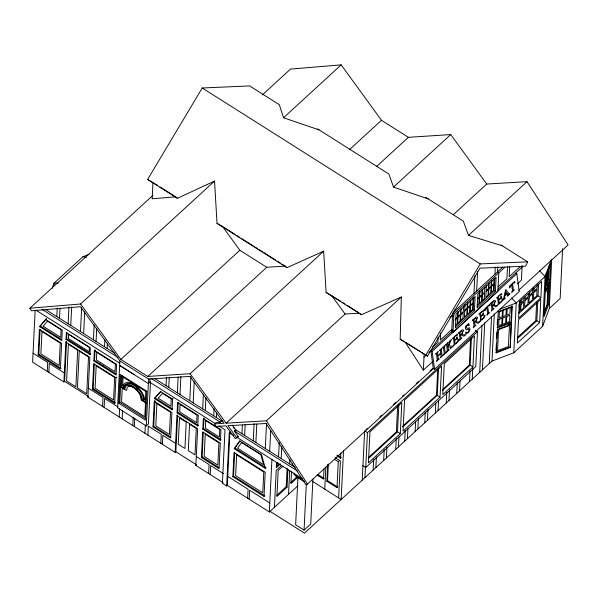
<?xml version="1.0" encoding="UTF-8"?>
<svg xmlns="http://www.w3.org/2000/svg" width="598" height="598" viewBox="0 0 598 598"><rect width="100%" height="100%" fill="white"/><g stroke="black" fill="none" stroke-linecap="round" stroke-linejoin="round"><path stroke-width="0.9" d="M500.9 244.903L527.668 261.849L525.53 266.192L479.992 268.188L427.48 356.154L400.197 339.283L401.31 297.012L361.401 314.735L326.097 292.4L323.668 251.182L286.98 267.65L217.022 223.383L214.54 181.067L177.404 198.312L147.616 179.467L202.221 87.996L249.635 85.918L279.333 104.717L283.527 117.769L319.123 129.893M479.439 291.278L479.17 297.169L477.51 298.686M479.91 291.652L479.678 296.705L481.883 294.679L482.115 289.626M482.608 289.178L482.369 294.231L484.589 292.198L484.829 287.137M486.406 285.695L486.167 290.748L488.379 288.722L488.611 283.669M489.119 283.205L488.887 288.251L491.093 286.233L491.324 281.18M491.818 280.731L491.578 285.784L493.799 283.744L494.038 278.69M35.14 310.519L32.613 362.164L63.904 381.965L64.584 381.337L66.535 341.473L65.855 342.101L63.904 381.965M38.167 354.913L39.423 329.311L61.631 343.364L60.383 368.973L38.167 354.913L38.848 354.293L40.051 329.603M47.287 371.448L47.728 362.463L33.054 353.179M48.857 372.442L49.29 363.457L64.345 372.98M54.029 284.969L54.119 283.123L82.928 256.692L89.035 254.374M56.817 316.611L57.244 307.985M59.523 318.323L59.994 308.665M65.989 339.387L66.318 332.578L90.328 347.767L89.992 354.577L65.989 339.387L66.67 338.767L66.961 332.809M68.135 323.772L68.949 307.14M70.758 325.432L71.663 306.916M80.476 331.584L81.634 307.873M83.645 333.587L84.707 311.85M175.162 452.357L176.963 415.64L177.636 415.019L175.842 451.737L175.162 452.357L87.913 397.154L89.857 357.29L65.855 342.101M93.438 339.784L94.163 324.976M92.466 389.276L93.714 363.666L115.93 377.719L114.674 403.329L92.466 389.276L93.146 388.648L94.349 363.958M93.849 360.953L94.372 350.323L116.58 364.384L116.064 375.006L93.849 360.953L94.529 360.332L95.045 349.703M96.061 341.443L96.712 328.265M104.515 346.795L104.874 339.559M102.564 406.423L102.998 397.438L88.347 388.169M104.127 407.41L104.568 398.432L118.135 407.014M107.169 348.47L107.393 343.97M152.983 195.277L29.9 308.217L31.417 310.788L80.453 306.707L119.884 360.923L117.589 407.821L146.271 425.97L148.431 423.989L150.464 382.526M118.8 403.239L120.213 374.438L146.809 391.271L145.396 420.065L118.8 403.239L119.817 402.305L120.602 386.256M145.792 390.726L145.314 401.729L142.466 399.927L142.324 398.485A12.476 6.526 47.5 0 0 133.249 386.517A12.476 6.526 47.5 0 0 123.584 386.622L123.308 387.803L120.617 386.099L121.117 375.836L145.822 391.466M119.204 416.955L119.6 408.868M120.617 386.099L121.656 385.149L122.112 375.821M123.136 376.389L122.717 384.94L123.494 385.426L123.637 384.813A13.799 7.221 47.5 0 1 134.333 384.701A13.799 7.221 47.5 0 1 144.372 397.939L144.447 398.679L145.374 399.27M122.149 418.817L122.545 410.729M132.808 425.559L133.204 417.464M134.378 426.553L134.767 418.503M152.961 182.457L152.161 198.783L175.677 196.832L177.404 198.312M144.948 433.244L145.344 425.156M146.271 425.97L148.566 379.072L119.884 360.923M150.001 378.609L149.829 382.227L215.183 423.578M147.893 435.105L148.326 426.12L161.281 434.312L160.847 443.297M153.021 426.89L154.277 401.288L154.957 400.667L153.701 426.269L153.021 426.89L170.669 438.057L171.918 412.448L154.277 401.288M162.409 444.292L162.85 435.307L175.603 443.38M166.05 385.725L166.461 377.345M168.756 387.437L169.227 377.899M172.575 399.113L160.675 391.585L154.381 398.56L172.052 409.742L172.575 399.113L173.248 398.485M177.367 392.886L178.129 377.286M177.09 412.926L177.613 402.297L198.282 415.378L197.766 426.008L177.09 412.926L177.77 412.306L178.249 402.566M179.991 394.545L180.865 376.68M189.745 400.72L190.926 376.673M193.184 402.895L194.23 381.614M226.649 485.987L229.266 432.489L229.938 431.868L227.322 485.367L226.649 485.987L222.389 483.289L223.069 482.668L195.838 465.438L197.632 428.721L176.963 415.64M202.67 408.897L203.387 394.209M201.421 457.515L202.67 431.906L220.318 443.073L219.062 468.675L201.421 457.515L202.102 456.894L203.305 432.197M202.804 429.2L203.327 418.57L220.968 429.73L220.445 440.36L202.804 429.2L203.484 428.572L204 417.95M205.301 410.564L205.929 397.707M208.627 473.534L209.068 464.549L196.279 456.453M210.197 474.528L210.638 465.543L223.51 473.683M213.755 415.909L214.099 408.8M216.401 417.591L216.663 412.291M222.389 483.289L225.005 429.798L219.032 426.015M232.854 476.703L234.035 452.507L265.206 472.226L264.024 496.43L232.854 476.703L233.534 476.083L234.67 452.813M241.943 433.744L242.362 425.178M244.649 435.456L245.18 424.61M247.647 498.216L248.08 489.239L227.763 476.382M249.209 499.21L249.65 490.225L269.795 502.978M253.26 440.905L254.098 423.668M255.884 442.572L256.789 424.064M265.295 448.522L266.506 423.735M269.683 451.303L270.707 430.321M227.322 485.367L269.354 511.955L271.926 459.391M274.422 507.306L276.231 470.387L281.621 465.438M276.627 462.359L276.366 467.673L280.492 463.891M277.143 462.598L277.053 464.287L278.414 463.046M278.563 456.917L279.266 442.58M281.187 458.576L281.785 446.295M276.762 495.338L286.218 486.66L287.13 468.085M282.929 466.148L278.197 470.491L276.926 496.49L287.062 487.191L287.922 469.55M289.641 463.928L289.873 459.204M291.525 471.545L290.942 483.61L298.372 476.793M292.295 465.603L292.4 463.435M294.238 473.085L294.164 474.633L303.941 480.814M297.968 477.122L295.636 524.805L304.061 530.134L310.721 524.027L312.918 479.095M304.061 530.134L306.303 484.283M324.004 468.922L323.503 479.125L317.269 475.178M324.751 489.134L325.828 466.986M328.362 463.936L327.547 480.628L337.676 487.041L337.003 487.662L326.867 481.255L327.682 464.556M337.003 487.662L338.274 461.693L338.946 461.073M338.61 497.91L340.419 460.991L335.022 457.575M336.704 455.788L340.554 458.225L340.808 452.94M343.521 450.615L341.129 499.502L312.425 481.338M362.224 480.149L364.638 430.844L367.449 432.623L365.737 467.524L362.926 465.745M364.959 477.638L365.49 466.836M373.13 470.14L373.66 459.339M375.865 467.629L376.396 456.827M383.669 460.467L384.2 449.674M386.405 457.963L386.928 447.162M397.663 405.594L396.377 431.906L368.652 457.35M395.734 449.397L396.265 438.603M368.338 458.576L397.491 431.831L398.829 404.472M398.47 446.893L398.948 436.996M400.301 433.61L401.811 402.596L369.953 431.838L368.435 462.845L400.301 433.61L397.491 431.831M404.704 441.175L405.227 430.373M407.432 438.663L407.918 428.766M415.132 431.599L415.617 421.702M417.867 429.087L418.391 418.294M432.997 361.327L423.362 370.162L424.146 354.046L421.859 352.596M424.737 422.786L425.26 411.992M427.473 420.282L427.996 409.481M438.125 337.033L437.871 342.265L432.369 347.318M435.337 413.061L435.822 403.164M437.743 369.571L436.488 395.256L402.424 426.516M402.962 426.808L437.235 395.36L438.528 368.914M440.621 332.959L440.278 340.06L451.819 329.468L453.082 330.268M438.072 410.549L438.551 400.653M440.046 397.132L441.563 366.126L404.547 400.092L403.03 431.098L440.046 397.132L437.235 395.36M446.243 403.052L446.773 392.258M448.978 400.548L449.502 389.747M453.882 313.86L452.619 313.06L451.707 331.726L452.97 332.525L453.882 313.86L504.891 267.216M454.906 310.967L454.996 309.129M457.747 311.932L457.5 317.052L456.05 318.383M458.255 311.468L458.008 316.589L460.378 314.413L460.632 309.286M456.775 393.387L457.306 382.585M461.14 308.822L460.886 313.943L463.263 311.767L463.51 306.639M459.511 390.875L459.997 380.978M465.042 304.419L464.751 310.399L467.128 308.217L467.374 303.096M467.883 302.633L467.636 307.753L470.006 305.571L470.26 300.45M470.768 299.987L470.521 305.107L472.891 302.932L473.145 297.804M470.633 338.528L469.333 365.101L442.871 389.38M442.714 390.33L470.103 365.199L471.441 337.84M469.52 381.696L470.05 370.895M455.474 325.97L473.182 309.719L473.78 297.43M473.975 293.469L474.834 275.917M474.446 310.519L475.126 296.473L456.057 313.98L455.37 328.018L474.446 310.519L473.182 309.719M472.256 379.184L472.786 368.383M472.913 366.978L474.431 335.971L444.299 363.614L442.782 394.628L472.913 366.978L470.103 365.199M476.666 291.002L477.615 271.574M475.365 330.328L477.473 331.658L475.769 366.567L365.737 467.524M479.693 372.36L481.995 325.319M482.429 369.848L484.731 322.808M489.261 363.577L491.563 316.536M477.219 306.012L494.15 290.486L494.748 278.197M494.942 274.228L495.294 267.052M270.034 511.335L304.479 533.132L491.997 361.072L494.299 314.017M495.406 291.278L496.093 277.24L477.817 294.014L477.129 308.052L495.406 291.278L494.15 290.486M497.768 266.828L497.521 271.858L498.784 272.658L497.872 291.323L452.97 332.525M497.222 324.707L497.484 319.295M496.026 350.518L496.347 343.992M496.617 338.393L496.938 331.868M511.365 324.191L510.229 347.505L496.235 352.82L497.372 329.505L511.365 324.191L511.066 323.75L508.599 324.692M511.447 322.621L511.081 322.098L511.873 305.855L512.239 306.385L511.447 322.621L497.454 327.943L498.246 311.7L497.88 311.169M507.515 266.521L506.917 278.765L498.089 286.868M509.683 266.484L509.182 276.687L520.111 266.663M510.229 347.505L511.066 323.75M491.997 361.072L513.802 352.783L516.238 302.954L545.055 276.523L551.416 259.517M520.238 300.443L520.148 303.851L519.019 304.883M522.121 265.587L521.404 280.2L517.307 283.96M528.453 293.82L528.318 296.361L525.014 299.389L525.149 296.705M529.514 291.936L529.327 295.427L532.631 292.4L532.811 288.819M536.63 302.461L535.741 320.663L517.726 337.19M517.225 338.789L536.825 320.805L537.737 302.147M519.064 313.255L537.991 295.89L538.559 284.162M539.658 322.599L540.801 299.284L518.496 319.743L517.36 343.058L539.658 322.599L536.825 320.805M540.876 297.714L541.668 281.479L519.37 301.938L518.571 318.181L540.876 297.714L537.991 295.89M513.802 352.783L542.618 326.344L545.055 276.523L539.688 270.879M545.458 286.606L545.765 280.32M545.839 278.855L545.989 275.768M546.363 272.763L546.101 278.145L547.26 275.05L547.521 269.668M547.753 269.653L547.529 274.34L548.478 271.798L548.74 266.416M548.157 283.467L547.125 304.494L543.888 313.135M544.957 288.894L548.501 279.43L549.121 266.798M544.001 313.83L547.544 304.375L548.545 283.856M548.553 304.606L549.689 281.292L545.182 293.334L544.045 316.648L548.553 304.606L547.544 304.375M549.771 279.729L550.564 263.486L546.056 275.529L545.264 291.772L549.771 279.729L548.501 279.43M542.618 326.344L549.3 308.493L551.692 259.584M562.591 248.761L560.154 298.529L549.3 308.493M288.52 494.374L289.724 470.506M537.281 284.715L537.101 288.303L533.797 291.331L533.977 287.84M521.232 300.017L521.075 302.999L523.848 300.458L523.983 297.916M52.213 288.229L54.119 283.123L58.298 283.086M425.656 355.391L480.261 263.92L527.668 261.849M234.274 448.732L239.723 440.905L261.49 454.674L265.385 468.421L266.065 467.8L234.954 448.111L234.274 448.732L265.385 468.421M234.954 448.111L239.91 440.995M39.64 326.658L46.248 318.824L39.64 326.658L61.758 340.651L62.274 330.021L45.568 319.452M154.381 398.56L160.78 391.593M262.32 94.955L290.516 69.084L341.174 64.868L381.479 120.288L408.389 137.316L450.743 134.572L486.735 184.042L527.017 181.672L568.1 244.941L518.69 290.277M29.9 308.217L80.558 304.001L214.54 181.067M283.527 117.769L341.174 64.868M78.076 347.034L78.757 346.414M80.887 348.813L81.567 348.193M89.992 354.577L90.672 353.956L66.67 338.767M99.604 364.593L100.285 363.973M102.594 366.492L103.275 365.864M80.558 304.001L120.863 359.42L239.828 250.263L266.738 267.291L285.156 266.103L286.98 267.65M349.456 149.672L381.479 120.288M87.913 397.154L88.586 396.526L64.584 381.337M115.93 377.719L116.61 377.099M119.63 386.293L124.107 389.126L125.124 388.192A11.25 5.883 47.5 0 1 126.47 385.262M114.674 403.329L115.354 402.701L93.146 388.648M120.863 359.42L147.781 376.448L266.738 267.291M376.366 166.7L408.389 137.316M150.509 381.606L148.341 383.587L119.66 365.438L134.004 374.512M142.466 399.927L143.505 398.971L143.363 397.528A12.476 6.526 47.5 0 0 134.288 385.56A12.476 6.526 47.5 0 0 124.623 385.673M147.781 376.448L190.127 373.713L323.668 251.182M317.583 128.921L388.902 174.048L393.514 187.092L450.743 134.572M172.052 409.742L172.732 409.114L155.061 397.932M197.766 426.008L198.446 425.387L177.77 412.306M235.657 429.775L234.304 431.016L238.385 436.622L235.261 438.581L225.992 425.851L216.057 426.434L214.57 423.862L216.057 422.494L220.43 422.24L221.791 420.992L222.718 420.94M190.127 373.713L226.126 423.175L345.083 314.025L359.54 313.173M453.351 214.682L486.735 184.042M220.445 440.36L221.125 439.739L203.484 428.572M195.838 465.438L196.518 464.818L175.842 451.737M226.126 423.175L266.402 420.805L401.31 297.012M425.888 197.445L463.323 221.133L468.496 235.373L527.017 181.672M276.209 466.515L278.96 463.988M453.194 312.537L502.634 267.171M449.801 317.762L452.514 315.273L453.777 316.073M455.085 319.975L457.463 317.8L457.171 323.765L455.384 325.402M477.466 299.434L479.133 297.901L478.856 303.799L477.182 305.339M264.024 496.43L264.697 495.809L233.534 476.083M423.997 357.156L426.06 355.257M428.811 352.73L451.707 331.726L452.963 332.331M497.97 289.275L522.039 267.194M432.13 351.445L430.881 350.839L433.333 368.607L434.582 369.213L432.13 351.445L516.807 273.749L515.551 273.144M290.77 482.459L296.855 476.883M269.354 511.955L297.916 485.748M366.013 429.581L367.389 428.318M379.767 416.963L381.83 415.072M393.521 404.338L395.584 402.447M402.461 396.138L403.837 394.874M416.215 383.52L418.279 381.629M429.969 370.895L432.72 368.375M236.898 437.99L227.98 425.731L266.103 423.481L305.675 484.425L307.484 484.074L433.333 368.607M434.582 369.213L519.258 291.518L516.807 273.749M367.449 432.623L477.473 331.658M340.554 458.225L341.226 457.605L337.377 455.168M326.867 481.255L327.547 480.628M518.937 306.258L520.066 305.227L519.699 311.536L518.571 312.567M499.666 309.256L516.238 302.954L511.469 297.939M498.246 311.7L512.239 306.385M511.081 322.098L497.088 327.412L497.454 327.943M509.93 347.064L495.936 352.386L496.235 352.82M238.385 436.622L236.741 437.22L302.73 478.976M148.566 379.072L190 376.389L224.138 423.294L214.57 423.862M82.928 256.692L86.404 257.409M468.496 235.373L502.283 245.778M393.514 187.092L428.198 198.91M147.616 179.467L157.663 185.432M400.197 339.283L404.241 341.518M217.022 223.383L222.523 226.47M326.097 292.4L340.912 301.385M202.221 87.996L480.261 263.92M160.01 186.92L175.677 196.832M223.301 226.963L235.051 234.394M236.614 235.388L239.746 237.369M241.308 238.355L253.059 245.793M254.621 246.78L257.753 248.761M259.315 249.755L262.447 251.736M264.017 252.722L275.76 260.152M277.323 261.147L280.455 263.127M282.024 264.122L285.156 266.103M342.467 302.364L344.792 303.836M347.124 305.309L357.993 312.186M405.81 342.445L420.327 351.631M424.819 354.472L427.48 356.154M334.372 459.234L338.274 461.693M317.949 474.558L324.183 478.505M233.183 427.51L234.722 428.482M45.455 309.42L114.943 353.396M154.486 378.414L221.791 420.992M235.477 429.656L295.27 467.487M41.853 309.248L118.217 357.567M151.615 378.698L220.43 422.24M234.304 431.016L297.445 470.97M36.127 310.287L119.57 363.083M229.266 432.489L233.751 435.329M295.786 476.337L304.345 481.749M40.32 326.03L61.676 339.544M94.529 360.332L115.99 373.914M286.218 486.66L287.062 487.191M121.656 385.149L124.347 386.854M143.505 398.971L145.643 400.324M146.226 403.127L141.599 400.197A11.25 5.883 47.5 0 0 133.212 387.317A11.25 5.883 47.5 0 0 124.107 389.126M119.817 402.305L145.635 418.637M153.701 426.269L170.579 436.951M202.102 456.894L218.973 467.569M38.848 354.293L61.056 368.346M360.16 313.688L361.401 314.735M331.598 295.487L345.083 314.025M223.061 227.21L239.828 250.263M232.286 425.133L236.584 431.046M405.556 342.744L423.362 370.162M266.402 420.805L307.484 484.074M137.652 390.83A9.082 4.754 47.5 0 0 127.12 387.878L126.522 390.524L122.254 387.825L121.558 401.961L144.813 416.671L145.508 402.536L141.083 399.733L140.762 396.511A9.082 4.754 47.5 0 0 140.388 395.271M138.153 391.436A9.082 4.754 47.5 0 1 140.126 394.635M136.479 388.072A11.25 5.883 47.5 0 1 137.547 389.066M463.435 330.559L462.142 333.848C463.42 336.532 467.89 332.809 463.854 336.278L461.245 334.828L460.587 335.433L460.991 338.079L461.962 338.005L459.264 340.486L459.997 338.363L459.234 333.123L458.262 333.191L462.06 329.902L462.949 329.782L463.435 330.559M477.451 317.695L476.158 320.984C477.436 323.668 481.913 319.952 477.869 323.413L475.268 321.963L474.61 322.569L475.006 325.215L475.986 325.14L473.287 327.622L474.057 326.03L473.362 320.79L473.115 320.057L472.278 320.334L476.075 317.037L476.972 316.918L477.451 317.695M495.428 301.205L494.135 304.494C495.413 307.178 499.883 303.455 495.847 306.924L493.238 305.466L492.58 306.071L492.984 308.718L493.955 308.65L491.257 311.132L491.982 309.009L491.227 303.769L490.255 303.836L494.053 300.54L494.942 300.428L495.428 301.205M484.985 310.1L484.799 310.766L484.642 308.987L489.784 304.27C491.025 307.439 488.768 304.098 487.699 306.699L488.573 312.784L489.53 312.717L486.854 315.168L487.617 313.614L486.809 307.514L484.985 310.1M509.825 287.302L509.646 287.967L509.481 286.188L514.631 281.471C515.872 284.641 513.607 281.299 512.546 283.901L513.42 289.985L514.377 289.918L511.701 292.37L512.464 290.815L511.649 284.715L509.825 287.302M456.954 336.891L456.551 338.401L454.727 340.135L454.33 337.25C455.295 333.908 458.606 336.801 457.335 334.043L452.477 338.498L453.448 338.408L454.211 343.678L453.486 345.786L458.337 341.331C460.49 333.691 454.555 349.942 454.779 340.524L456.767 338.827L457.477 339.275L456.954 336.891M483.132 312.874L482.736 314.384L480.904 316.11L480.508 313.225C481.472 309.891 484.784 312.776 483.513 310.018C482.085 312.761 476.92 313.382 479.738 314.914C482.997 320.767 475.32 325.319 484.522 317.314C486.667 309.674 480.74 325.917 480.956 316.499L482.945 314.802L483.655 315.251L483.132 312.874M501.109 296.384L500.705 297.886L498.874 299.62L498.478 296.735C499.45 293.394 502.754 296.287 501.49 293.528L496.632 297.983L497.603 297.894L498.358 303.164L497.641 305.272L502.492 300.816C504.637 293.177 498.71 309.428 498.934 300.009L500.915 298.312L501.625 298.761L501.109 296.384M462.396 331.591C462.366 333.796 459.496 337.713 460.124 332.062L461.402 330.888L462.396 331.591M476.419 318.727C476.382 320.932 473.511 324.849 474.139 319.197L475.425 318.024L476.419 318.727M494.389 302.237C494.359 304.442 491.489 308.359 492.117 302.7L493.395 301.534L494.389 302.237M469.206 329.737L468.623 331.516A3.087 1.585 -64.1 0 1 467.158 332.667L466.44 332.593C465.289 329.722 466.051 335.874 466.35 333.789C468.256 332.675 470.805 330.35 469.684 327.891C465.954 329.311 464.369 326.478 468.189 324.998L468.503 325.148C469.609 328.04 468.982 321.425 468.346 324.221C465.169 324.721 463.622 331.703 468.533 329.162L469.206 329.737M479.626 297.453L479.349 303.343L481.554 301.317L481.831 295.427L479.626 297.453M482.332 294.964L482.048 300.869L484.253 298.843L484.537 292.945L482.332 294.964M486.114 291.495L485.83 297.4L488.065 295.352L488.342 289.454L486.122 291.495M488.835 288.998L488.559 294.896L490.764 292.871L491.04 286.98L488.835 288.998M41.972 331.569L40.881 353.889L59.18 365.468L60.271 343.147L41.972 331.569M61.078 329.767L60.712 337.377L43.123 326.246L47.362 321.089L61.078 329.767M68.65 334.334L68.441 338.558L89.192 351.684L89.401 347.46L68.65 334.334M68.404 344.269L66.602 381.008L75.879 386.876L77.68 350.136L68.404 344.269M79.25 351.138L77.456 387.87L86.725 393.738L88.519 356.999L79.25 351.138M96.181 365.782L95.082 388.266L113.568 399.965L114.667 377.48L96.181 365.782M96.779 352.364L96.413 359.959L115.01 371.724L115.377 364.13L96.779 352.364M156.893 403.635L155.801 425.851L169.413 434.462L170.497 412.246L156.893 403.635M171.23 398.888L170.871 406.259L158.156 398.216L162.521 393.379L171.23 398.888M180.08 404.427L179.714 411.917L196.652 422.637L197.019 415.139L180.08 404.427M179.512 417.89L178.226 444.239L184.946 448.493L186.232 422.143L179.512 417.89M189.559 424.244L188.265 450.593L194.985 454.846L196.279 428.497L189.559 424.244M205.742 420.618L205.368 428.198L219.391 437.071L219.758 429.484L205.742 420.618M205.256 434.215L204.172 456.483L217.836 465.124L218.92 442.856L205.256 434.215M236.659 454.861L235.634 475.664L262.761 492.827L263.778 472.024L236.659 454.861M457.971 317.329L457.679 323.301L460.049 321.126L460.34 315.153L457.971 317.329M460.849 314.683L460.557 320.655L462.934 318.48L463.226 312.507L460.849 314.683M464.713 311.139L464.422 317.112L466.799 314.929L467.09 308.964L464.713 311.139M467.599 308.493L467.307 314.466L469.684 312.283L469.976 306.318L467.599 308.493M470.484 305.847L470.192 311.82L472.562 309.644L472.854 303.672L470.484 305.847M491.541 286.517L491.25 292.429L493.455 290.404L493.746 284.491L491.541 286.517M498.568 329.625L497.536 350.652L508.435 346.511L509.466 325.484L498.568 329.625M499.024 319.369L498.717 325.656L501.812 324.482L502.118 318.196L499.024 319.369M499.397 311.737L499.091 318.016L502.185 316.835L502.492 310.564L499.397 311.737M502.813 317.927L502.507 324.206L505.602 323.032L505.908 316.753L502.813 317.927M503.187 310.295L502.881 316.574L505.975 315.4L506.282 309.121L503.187 310.295M506.783 316.432L506.476 322.711L509.563 321.53L509.877 315.258L506.783 316.432M507.156 308.785L506.85 315.064L509.937 313.89L510.251 307.611L507.156 308.785M521.022 304.345L520.716 310.601L523.489 308.06L523.788 301.803L521.022 304.345M524.962 300.734L524.655 306.991L527.952 303.956L528.258 297.699L524.962 300.734M529.275 296.772L528.968 303.029L532.272 300.002L532.579 293.745L529.275 296.772M533.745 292.669L533.438 298.933L536.735 295.898L537.041 289.641L533.745 292.669M546.026 279.617L545.72 285.896L546.878 282.794L547.192 276.515L546.026 279.617M547.454 275.813L547.148 282.092L548.097 279.55L548.403 273.271L547.454 275.813M508.083 294.956L507.538 296.197L509.997 293.715L509.085 293.887L505.714 289.462L503.329 300.054L505.31 298.23L504.495 298.245L504.832 295.92L507.276 293.685L508.083 294.956M437.31 359.779L436.54 361.334L439.238 358.86L438.319 359.077L437.848 356.184L440.778 353.493L441.13 356.273L440.36 357.836L443.051 355.362L442.131 355.571L441.324 350.189L442.049 348.066L439.351 350.54L440.27 350.331L440.719 353.097L437.796 355.78L437.459 352.932L438.229 351.572L435.531 354.046L436.45 353.837L437.31 359.779M444.254 353.403L443.484 354.965L446.183 352.484L445.263 352.7L444.449 347.318L445.181 345.196L442.483 347.67L443.395 347.46L444.254 353.403M447.341 350.57L446.579 352.125L449.262 349.666L448.351 349.867L447.865 346.84L450.728 347.453L450.369 348.641L453.366 345.898L451.998 346.227L448.702 345.622L451.535 339.365L449.225 341.488L449.733 341.346L449.793 341.966L447.85 346.713L447.498 343.723L448.253 342.37L445.57 344.837L446.489 344.62L447.341 350.57M505.609 291.443L504.921 295.39L507.089 293.409L505.609 291.443M241.57 442.572L237.615 448.246L263.628 464.706L260.81 454.749L241.57 442.572"/></g></svg>
